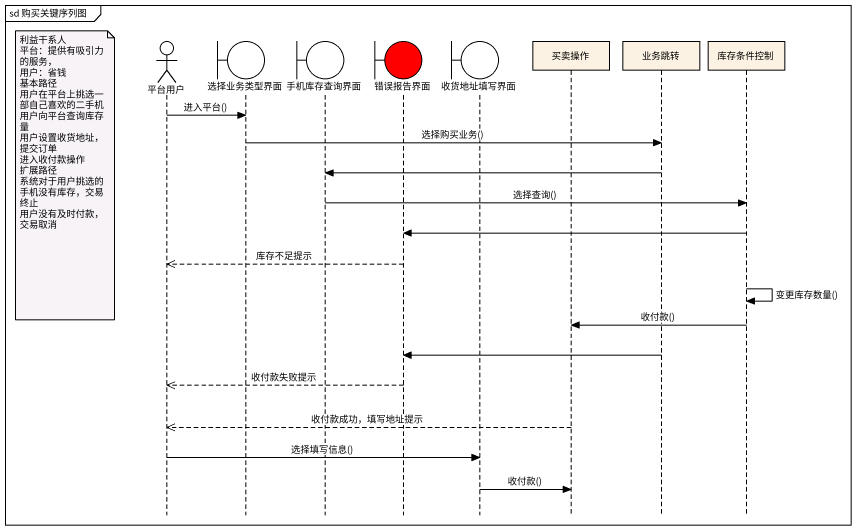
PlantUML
@startuml
mainframe sd 购买关键序列图
hide footbox
actor 平台用户
boundary 选择业务类型界面
boundary 手机库存查询界面
boundary 错误报告界面 #FF0000
boundary 收货地址填写界面
participant 买卖操作
participant 业务跳转
participant 库存条件控制

平台用户 -> 选择业务类型界面 : 进入平台()
选择业务类型界面 -> 业务跳转 : 选择购买业务()
业务跳转 -> 手机库存查询界面
note left of 平台用户
  利益干系人
  平台：提供有吸引力的服务，
  用户：省钱
  基本路径
  用户在平台上挑选一部自己喜欢的二手机
  用户向平台查询库存量
  用户设置收货地址，提交订单
  进入收付款操作
  扩展路径
  系统对于用户挑选的手机没有库存，交易终止
  用户没有及时付款，交易取消
end note
手机库存查询界面 -> 库存条件控制 : 选择查询()
库存条件控制 -> 错误报告界面
错误报告界面 -->> 平台用户 : 库存不足提示
库存条件控制 -> 库存条件控制 : 变更库存数量()
库存条件控制 -> 买卖操作 : 收付款()
业务跳转 -> 错误报告界面
错误报告界面 -->> 平台用户 : 收付款失败提示
买卖操作 -->> 平台用户 : 收付款成功，填写地址提示
平台用户 -> 收货地址填写界面 : 选择填写信息()
收货地址填写界面 -> 买卖操作 : 收付款()
@enduml
